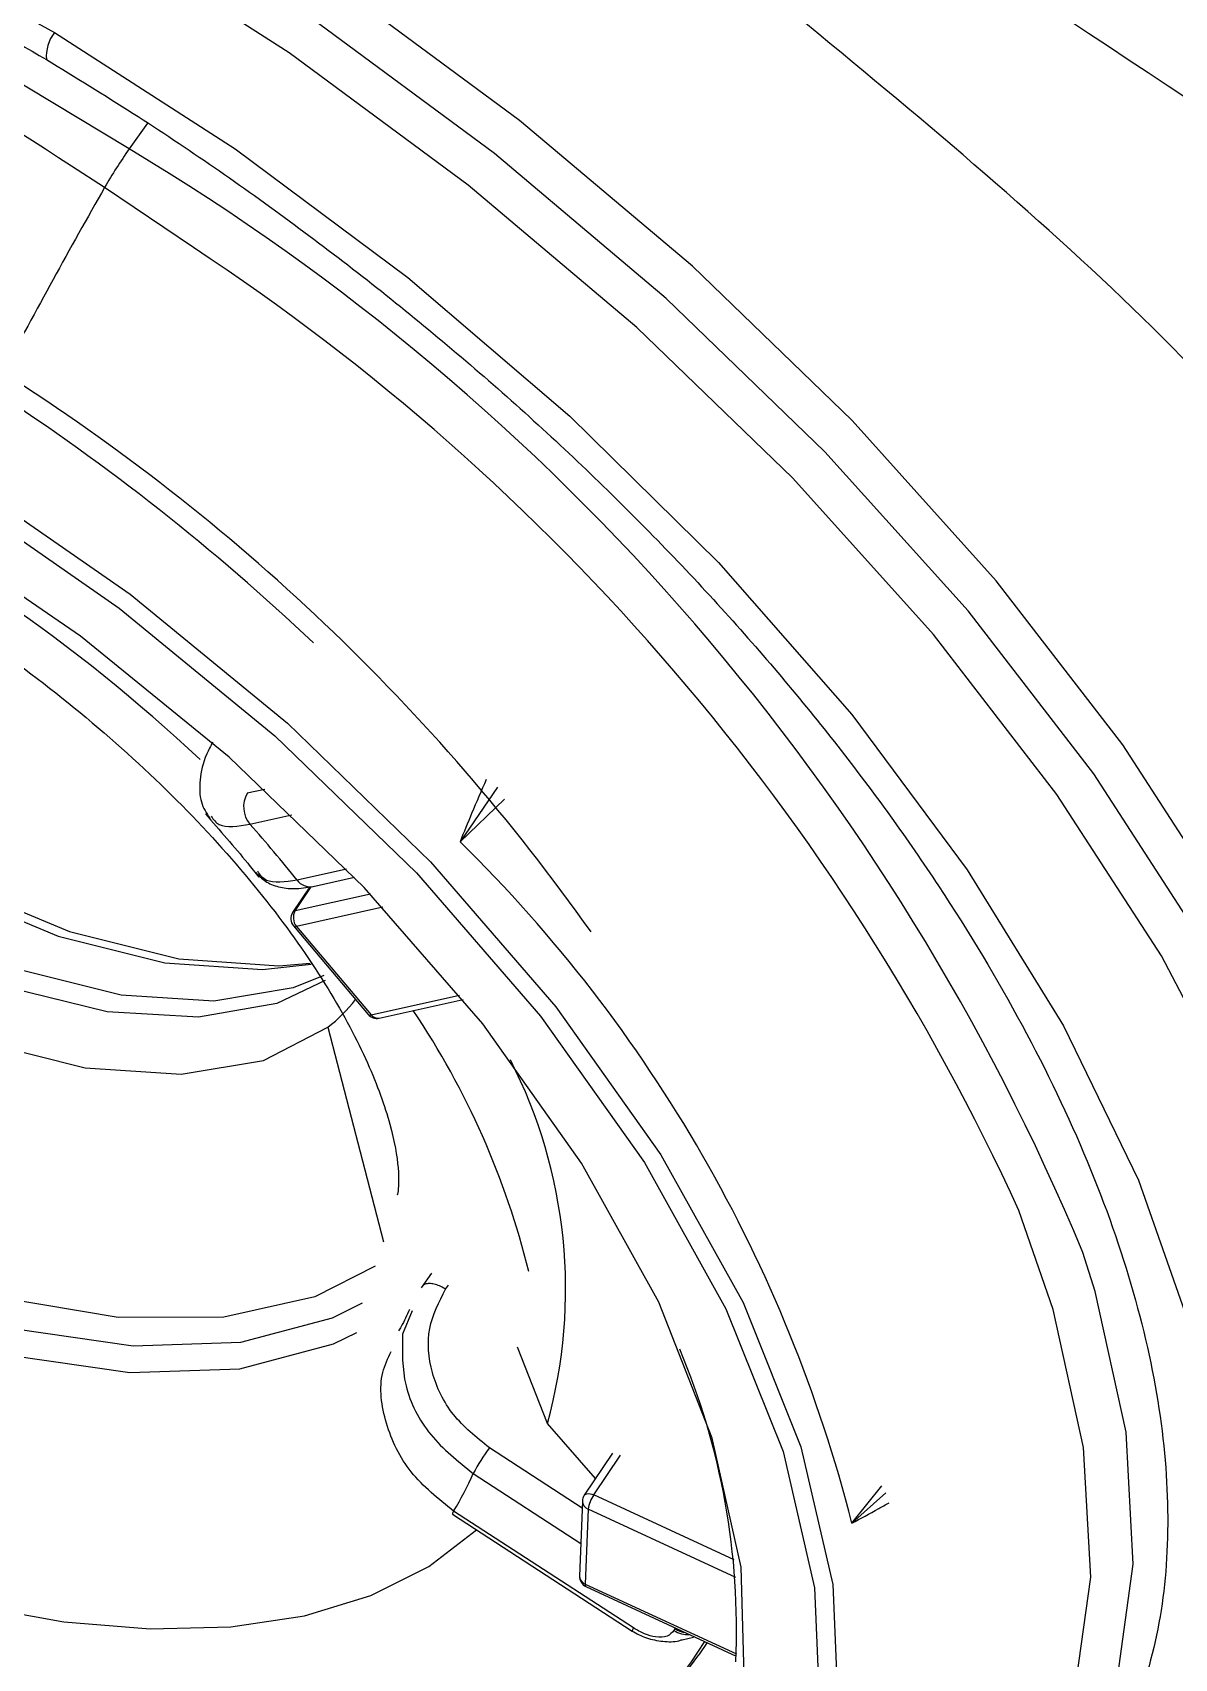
# Model space of a CAD drawing. Extents: x 400 to 501, y 484 to 634.
# Drawn here: x 464.057 to 464.659, y 565.544 to 566.4 of the extents above; entities that cross this region are included whole.
import ezdxf

# ---------------------------------------------------------------- set-up
doc = ezdxf.new("R2010")
doc.units = 0
doc.header["$MEASUREMENT"] = 0
doc.layers.add('DIM', color=3, linetype='Continuous')
doc.layers.add('GEOMETRY', color=3, linetype='Continuous', lineweight=25)

# ---------------------------------------------------------------- blocks, each defined once
blk = doc.blocks.new('2026 GRANDEE')
at = {"layer": 'GEOMETRY', "ltscale": 16}
for p, q in [((13.6926, -30.488), (13.68303, -30.50156)), ((13.67007, -30.5218), (13.65266, -30.51065)), ((13.7169, -30.55349), (13.67007, -30.5218)), ((13.75444, -30.83896), (13.74522, -30.84102)), ((13.87711, -30.8378), (13.85743, -30.86651)), ((13.88076, -30.8441), (13.85743, -30.86651)), ((13.74669, -30.85734), (13.76876, -30.85241)), ((13.79759, -30.88093), (13.77156, -30.88675)), ((13.77991, -30.89013), (13.80177, -30.88524)), ((13.77819, -30.8903), (13.76918, -30.90382)), ((13.7705, -30.90298), (13.77901, -30.89021)), ((13.81025, -30.89413), (13.7705, -30.90298)), ((13.81672, -30.90105), (13.77121, -30.91117)), ((13.76958, -30.91091), (13.80894, -30.9575)), ((13.77121, -30.91117), (13.81057, -30.95776)), ((13.81057, -30.95776), (13.85719, -30.94738)), ((13.81473, -30.95945), (13.859, -30.9496)), ((13.78768, -30.96429), (13.8171, -31.07732)), ((13.83701, -31.10156), (13.84249, -31.09375)), ((13.84981, -31.10225), (13.85133, -31.10008)), ((13.83213, -31.11366), (13.82715, -31.12602)), ((13.90342, -31.173), (13.88764, -31.13283)), ((13.92879, -31.20201), (13.90342, -31.17301)), ((13.92175, -31.21755), (13.87284, -31.18575)), ((13.93774, -31.18864), (13.92289, -31.21083)), ((13.92789, -31.21063), (13.94194, -31.18963)), ((13.86429, -31.19933), (13.92101, -31.2362)), ((13.92189, -31.21388), (13.92032, -31.25336)), ((14.00187, -31.24476), (13.92789, -31.21063)), ((14.0639, -31.22551), (14.07963, -31.20591)), ((14.0639, -31.22551), (14.08184, -31.2096)), ((13.85334, -31.22086), (13.9481, -31.28248)), ((13.94877, -31.28072), (13.85402, -31.21911)), ((13.92491, -31.21819), (13.92334, -31.25767)), ((14.00272, -31.25408), (13.92491, -31.21819)), ((13.92334, -31.25767), (14.00303, -31.29443)), ((13.92375, -31.25896), (14.00295, -31.2955)), ((13.97063, -31.28106), (13.97013, -31.28203)), ((13.97439, -31.2869), (13.98045, -31.28563)), ((13.98771, -31.28846), (13.9832, -31.29487)), ((13.97338, -31.30818), (13.9832, -31.29487))]:
    blk.add_line(p, q, dxfattribs=at)
at = {"layer": 'GEOMETRY', "ltscale": 16, "flags": 128}
for points in [[(12.82297, -30.93186), (12.82165, -30.92992), (12.77104, -30.84776), (12.73149, -30.76651), (12.70364, -30.68745), (12.68793, -30.61184), (12.6846, -30.54086), (12.69371, -30.47563), (12.71512, -30.41718), (12.74847, -30.36643), (12.79326, -30.32419), (12.84877, -30.29112), (12.91413, -30.26774), (12.9883, -30.25442), (13.07012, -30.25137), (13.1583, -30.25863), (13.25144, -30.2761), (13.34808, -30.3035), (13.44669, -30.3404), (13.54572, -30.38621), (13.64361, -30.44021)], [(13.68303, -30.50156), (13.58865, -30.44482), (13.49229, -30.39599), (13.3956, -30.35589), (13.30022, -30.32521), (13.20779, -30.30447), (13.1199, -30.29404), (13.07176, -30.29279)], [(14.35209, -31.37013), (14.36853, -31.30462), (14.37236, -31.23267), (14.36352, -31.15532), (14.34213, -31.07372), (14.30851, -30.98905), (14.26315, -30.90253), (14.20671, -30.81545), (14.14001, -30.72906), (14.06402, -30.64462), (13.97986, -30.56337), (13.88875, -30.48649), (13.79202, -30.4151), (13.69108, -30.35024)], [(14.22928, -31.52017), (14.26671, -31.4891), (14.30722, -31.43955), (14.33586, -31.38181), (14.3522, -31.31673), (14.356, -31.24525), (14.34722, -31.16842), (14.32597, -31.08735), (14.29257, -31.00323), (14.24751, -30.91729), (14.19144, -30.83078), (14.12518, -30.74496), (14.0497, -30.66108), (13.96609, -30.58036), (13.87558, -30.50399), (13.77949, -30.43307), (13.67921, -30.36864)], [(13.89043, -31.59041), (13.89766, -31.59082), (13.98403, -31.59034), (14.06313, -31.57961), (14.13382, -31.5588), (14.19504, -31.52821), (14.24593, -31.48829), (14.28572, -31.43962), (14.31385, -31.3829), (14.3299, -31.31897), (14.33364, -31.24876), (14.32501, -31.17328), (14.30414, -31.09365), (14.27133, -31.01103), (14.22707, -30.92661), (14.17199, -30.84162), (14.1069, -30.75732), (14.03276, -30.67493), (13.95063, -30.59564), (13.86172, -30.52062), (13.76733, -30.45096), (13.66883, -30.38767)], [(13.64361, -30.44021), (13.73881, -30.50155), (13.82982, -30.56926), (13.91521, -30.64228), (13.99362, -30.71945), (14.06383, -30.79956), (14.12472, -30.88134), (14.17534, -30.9635), (14.21489, -31.04475), (14.24273, -31.12381), (14.25844, -31.19942), (14.26177, -31.2704), (14.25266, -31.33563), (14.23126, -31.39408), (14.1979, -31.44483), (14.15312, -31.48707), (14.09761, -31.52014), (14.03225, -31.54352), (13.95808, -31.55684), (13.87626, -31.55989), (13.78808, -31.55263), (13.7274, -31.54229)], [(13.30878, -30.64986), (13.30863, -30.65126), (13.31135, -30.69268), (13.32671, -30.73826), (13.35395, -30.78573), (13.39172, -30.83272), (13.43812, -30.8769), (13.49085, -30.91604), (13.54726, -30.94821), (13.60456, -30.9718), (13.65988, -30.98563), (13.71046, -30.98901), (13.75378, -30.98178), (13.78768, -30.96429)], [(13.78626, -30.9396), (13.76083, -30.95177), (13.7196, -30.95901), (13.67134, -30.95605), (13.61846, -30.94306), (13.56362, -30.92068), (13.50956, -30.89003), (13.459, -30.85265), (13.41447, -30.81041), (13.3782, -30.76544), (13.35202, -30.71999), (13.33724, -30.67633), (13.33417, -30.65191)], [(13.7856, -30.93708), (13.76948, -30.94357), (13.72763, -30.95056), (13.67876, -30.9473), (13.62532, -30.93394), (13.56996, -30.91115), (13.51546, -30.88007), (13.46452, -30.84225), (13.41969, -30.79957), (13.38321, -30.75417), (13.35689, -30.70831), (13.34205, -30.66428), (13.33991, -30.65137)], [(13.35444, -30.65388), (13.36397, -30.67836), (13.39137, -30.7266), (13.42953, -30.7744), (13.47655, -30.81939), (13.53006, -30.85929), (13.58737, -30.8921), (13.64562, -30.91619), (13.70189, -30.93035), (13.75334, -30.93386), (13.77896, -30.93111)], [(13.35666, -30.65432), (13.36325, -30.67032), (13.3913, -30.7197), (13.43037, -30.76864), (13.4785, -30.81469), (13.53328, -30.85553), (13.59196, -30.88913), (13.65159, -30.91379), (13.70919, -30.92828), (13.76186, -30.93188), (13.7784, -30.93054)], [(13.59479, -30.67464), (13.68347, -30.73614), (13.76642, -30.80414), (13.84179, -30.87712), (13.90789, -30.95345), (13.96325, -31.03142), (14.00663, -31.10929), (14.03706, -31.18532), (14.05386, -31.25781), (14.05665, -31.32515)], [(13.59004, -30.68258), (13.67778, -30.74343), (13.75985, -30.8107), (13.83442, -30.88291), (13.89982, -30.95843), (13.95459, -31.03557), (13.99751, -31.11261), (14.02761, -31.18784), (14.04423, -31.25956), (14.047, -31.32618)], [(14.00733, -31.31178), (14.00554, -31.24874), (13.99035, -31.18068), (13.9621, -31.10917), (13.92144, -31.03587), (13.86932, -30.96245), (13.80693, -30.89062), (13.73571, -30.82203), (13.65731, -30.75827), (13.57353, -30.7008)], [(13.81266, -31.09017), (13.78093, -31.10631), (13.73298, -31.11706), (13.67716, -31.11725), (13.61556, -31.10687), (13.55049, -31.0863), (13.48439, -31.05632), (13.41974, -31.01805), (13.35896, -30.97292), (13.30434, -30.92263), (13.25792, -30.86907), (13.22144, -30.81424), (13.21708, -30.80633)], [(13.21202, -30.8263), (13.24882, -30.88032), (13.29766, -30.93577), (13.35497, -30.98763), (13.41855, -31.0339), (13.48596, -31.0728), (13.5546, -31.10285), (13.62184, -31.12288), (13.6851, -31.13212), (13.74194, -31.13023), (13.79017, -31.11726), (13.80607, -31.1094)], [(13.4109, -31.04583), (13.47978, -31.08559), (13.54993, -31.11629), (13.61865, -31.13676), (13.68329, -31.1462), (13.74137, -31.14427), (13.79067, -31.13102), (13.80308, -31.1251)], [(13.95509, -31.51231), (13.9634, -31.51054), (14.02793, -31.49009), (14.08281, -31.45988), (14.12709, -31.42042), (14.16001, -31.37239), (14.18102, -31.31661), (14.18975, -31.25404), (14.18605, -31.18574), (14.16999, -31.11288), (14.15188, -31.06072)], [(13.92481, -31.5174), (13.98172, -31.50835), (14.04743, -31.48752), (14.10331, -31.45676), (14.1484, -31.41658), (14.18192, -31.36768), (14.20331, -31.31088), (14.2122, -31.24716), (14.20844, -31.17761), (14.19208, -31.10343), (14.1856, -31.08293)], [(13.92289, -31.21083), (13.92302, -31.21065), (13.92352, -31.21026), (13.92418, -31.21002), (13.92498, -31.20994), (13.92589, -31.21001), (13.92687, -31.21025), (13.92789, -31.21063)], [(13.60084, -31.26885), (13.64862, -31.27742), (13.69404, -31.2812), (13.73651, -31.28014), (13.77547, -31.27425), (13.81042, -31.26361), (13.84088, -31.24836), (13.86603, -31.22911)], [(13.94877, -31.28072), (13.94832, -31.28165), (13.94809, -31.28225), (13.94811, -31.28248), (13.94818, -31.28247)]]:
    blk.add_lwpolyline(points, dxfattribs=at)
at = {"layer": 'GEOMETRY', "ltscale": 256}
for centre, radius, start, end in [((12.97906, -31.5299), 1.22172, 56.54032, 81.05487), ((13.66081, -30.45304), 0.02146, 143.2719, 183.83209), ((13.90598, -30.65857), 0.27269, 144.84587, 149.89845), ((13.05517, -31.55222), 1.22396, 22.54537, 59.13797), ((16.87809, -32.34769), 3.69124, 150.35305, 152.08192), ((13.05179, -31.56399), 1.20975, 24.5831, 56.64692), ((13.02638, -31.55069), 1.10246, 35.27282, 57.64121), ((12.97307, -31.61323), 1.17313, 46.53291, 57.03314), ((13.11105, -31.47399), 0.89154, 46.88805, 64.13138), ((13.75754, -30.84814), 0.01423, 150.02607, 220.31036), ((13.19439, -31.34969), 0.73989, 38.73269, 41.71541), ((13.3175, -31.41591), 0.7703, 14.31031, 45.49795), ((13.77845, -30.88172), 0.00853, 216.09892, 279.8024), ((13.77409, -30.9071), 0.00591, 146.3018, 220.19338), ((13.77087, -30.90501), 0.00207, 100.41161, 144.87408), ((13.77663, -30.90657), 0.00711, 149.59718, 220.30965), ((13.7706, -30.90977), 0.00153, 228.20071, 293.50603), ((13.73424, -30.8957), 0.08695, 307.92283, 321.58752), ((13.4729, -31.19693), 0.43339, 13.87759, 33.86369), ((13.81345, -30.95369), 0.00591, 220.19338, 282.54513), ((13.80996, -30.95636), 0.00153, 228.20071, 293.50603), ((13.81403, -30.95521), 0.0043, 216.37835, 279.42902), ((13.64821, -31.10222), 0.26483, 344.49483, 27.12858), ((13.6243, -31.28146), 0.37881, 357.4186, 22.93895), ((13.99134, -31.26982), 0.14529, 144.64491, 150.97325), ((13.73198, -31.14315), 0.14374, 328.09916, 336.99438), ((13.92779, -31.21411), 0.00591, 146.20886, 177.72482), ((13.9266, -31.2138), 0.0047, 181.01099, 249.01973), ((13.94169, -31.22043), 0.01693, 144.6408, 172.39665), ((13.8568, -31.22118), 0.00347, 143.32336, 174.70508), ((13.86079, -30.42549), 1.13074, 226.92515, 262.56192), ((13.81076, -30.50508), 0.91007, 234.98757, 266.09978), ((13.92623, -31.2536), 0.00591, 177.72482, 245.2372), ((13.92503, -31.25328), 0.0047, 181.01099, 249.01973), ((13.92446, -31.25803), 0.00117, 162.459, 232.75907), ((13.97752, -31.27084), 0.01341, 236.53911, 274.16776), ((13.97818, -31.26948), 0.01382, 236.88712, 261.81269), ((13.79253, -31.16723), 0.22833, 275.02251, 328.10908)]:
    blk.add_arc(centre, radius, start, end, dxfattribs=at)
at = {"layer": 'GEOMETRY', "ltscale": 16}
for points, knots in [([(13.0042, -27.3106), (13.2143, -27.41475), (13.63397, -27.62278), (14.243, -27.96672), (14.8378, -28.32385), (15.42488, -28.69465), (16.05717, -29.11822), (16.72692, -29.60799), (17.42003, -30.16946), (18.08887, -30.75831), (18.5135, -31.17271), (18.72568, -31.37978)], [0, 0, 0, 0, 0.099826, 0.199393, 0.297583, 0.395009, 0.494703, 0.621199, 0.747709, 0.873931, 1, 1, 1, 1]), ([(12.0604, -29.18262), (12.2871, -29.30008), (12.74502, -29.53735), (13.41856, -29.94377), (14.09286, -30.37392), (14.7612, -30.82228), (15.29727, -31.21816), (15.60848, -31.4659), (15.71162, -31.54988)], [0, 0, 0, 0, 0.1206767, 0.2437611, 0.3714219, 0.4976422, 0.6220962, 0.6846118, 0.6846118, 0.6846118, 0.6846118]), ([(12.80707, -30.37432), (12.81613, -30.364), (12.83655, -30.34074), (12.88019, -30.31326), (12.93514, -30.29097), (12.99833, -30.27732), (13.06844, -30.27214), (13.14472, -30.2756), (13.22613, -30.28769), (13.31154, -30.30836), (13.3997, -30.33735), (13.48925, -30.37444), (13.56962, -30.41402), (13.61921, -30.44277), (13.63939, -30.45447)], [0, 0, 0, 0, 0.072585, 0.163656, 0.252503, 0.339507, 0.425556, 0.51127, 0.596941, 0.682698, 0.768599, 0.854648, 0.940819, 1, 1, 1, 1]), ([(14.37367, -30.76185), (14.32357, -30.70367), (14.22337, -30.5873), (14.09757, -30.48329), (14.03466, -30.43128)], [0, 0, 0, 0, 0.499988, 1, 1, 1, 1]), ([(13.63939, -30.45447), (13.65466, -30.4638), (13.6991, -30.49096), (13.77061, -30.54054), (13.85156, -30.60422), (13.92713, -30.67211), (13.99623, -30.74306), (14.05783, -30.816), (14.11104, -30.88979), (14.15513, -30.96324), (14.18954, -31.03518), (14.21388, -31.10444), (14.22801, -31.16994), (14.23193, -31.23064), (14.22612, -31.28604), (14.20974, -31.33507), (14.19295, -31.36814), (14.17839, -31.38276), (14.17585, -31.38531)], [0, 0, 0, 0, 0.035556, 0.103451, 0.171376, 0.239274, 0.307113, 0.374863, 0.442493, 0.509977, 0.5773, 0.644476, 0.711587, 0.778761, 0.846343, 0.914925, 0.985181, 1, 1, 1, 1]), ([(14.99635, -33.26547), (14.83481, -33.11793), (14.48977, -32.81206), (14.01008, -32.41399), (13.55938, -32.06246), (13.15684, -31.76496), (12.73635, -31.47184), (12.29309, -31.1829), (11.82305, -30.89675), (11.49568, -30.71897), (11.32812, -30.62798)], [0.6207093, 0.6207093, 0.6207093, 0.6207093, 0.6750251, 0.7352437, 0.775831, 0.8176472, 0.860474, 0.904507, 0.9511212, 1, 1, 1, 1]), ([(13.48307, -30.69197), (13.4919, -30.69562), (13.51934, -30.70696), (13.56647, -30.73335), (13.62181, -30.76979), (13.67374, -30.81127), (13.72003, -30.85554), (13.75891, -30.90063), (13.78908, -30.94418), (13.8099, -30.98365), (13.82158, -31.01661), (13.82557, -31.04003), (13.82472, -31.05152), (13.82438, -31.05245), (13.82428, -31.05275)], [0, 0, 0, 0, 0.044537, 0.138286, 0.232969, 0.327979, 0.422584, 0.51612, 0.608014, 0.697811, 0.785421, 0.871637, 0.95863, 1, 1, 1, 1]), ([(13.72706, -30.81404), (13.72593, -30.81614), (13.72213, -30.82317), (13.71991, -30.83426), (13.72021, -30.84618), (13.72379, -30.85151), (13.72558, -30.85418)], [0, 0, 0, 0, 0.123482, 0.414655, 0.706889, 1, 1, 1, 1]), ([(13.87121, -30.83371), (13.86861, -30.83968), (13.86388, -30.85053), (13.85943, -30.86155), (13.85743, -30.86651)], [0, 0, 0, 0, 0.549683, 1, 1, 1, 1]), ([(13.72316, -30.85187), (13.73078, -30.86052), (13.74054, -30.87161), (13.74943, -30.88278), (13.75139, -30.88525)], [0, 0, 0, 0, 0.779713, 1, 1, 1, 1]), ([(13.72629, -30.8531), (13.72744, -30.85483), (13.73074, -30.85977), (13.74041, -30.8583), (13.74669, -30.85734)], [0, 0, 0, 0, 0.350167, 1, 1, 1, 1]), ([(13.74978, -30.88278), (13.75134, -30.88442), (13.75446, -30.8877), (13.76153, -30.89052), (13.76996, -30.89163), (13.77643, -30.89064), (13.77967, -30.89014)], [0, 0, 0, 0, 0.250737, 0.501182, 0.750782, 1, 1, 1, 1]), ([(13.77156, -30.88675), (13.76529, -30.88765), (13.75532, -30.88909), (13.75198, -30.88397), (13.75074, -30.88207)], [0, 0, 0, 0, 0.62898, 1, 1, 1, 1]), ([(13.84449, -31.09977), (13.84357, -31.09956), (13.84171, -31.09914), (13.83945, -31.09938), (13.83779, -31.10017), (13.83726, -31.10111), (13.83701, -31.10156)], [0, 0, 0, 0, 0.259415, 0.518936, 0.76845, 1, 1, 1, 1]), ([(13.87284, -31.18575), (13.866, -31.18027), (13.8523, -31.16931), (13.8414, -31.14638), (13.83937, -31.12239), (13.84633, -31.10896), (13.84981, -31.10225)], [0, 0, 0, 0, 0.249775, 0.500139, 0.75045, 1, 1, 1, 1]), ([(13.84981, -31.10225), (13.84896, -31.10174), (13.84719, -31.10067), (13.84542, -31.10008), (13.84449, -31.09977)], [0, 0, 0, 0, 0.481432, 1, 1, 1, 1]), ([(13.83082, -31.11287), (13.82942, -31.11599), (13.82763, -31.12001), (13.82541, -31.1235), (13.82491, -31.12427)], [0, 0, 0, 0, 0.779426, 1, 1, 1, 1]), ([(13.82715, -31.12602), (13.82694, -31.13505), (13.82652, -31.15312), (13.84026, -31.18008), (13.85628, -31.19291), (13.86429, -31.19933)], [0, 0, 0, 0, 0.333307, 0.666637, 1, 1, 1, 1]), ([(13.85402, -31.21911), (13.84593, -31.21266), (13.82977, -31.19977), (13.81718, -31.17314), (13.81402, -31.14999), (13.8194, -31.13868), (13.82111, -31.13509)], [0, 0, 0, 0, 0.288641, 0.577253, 0.865845, 1, 1, 1, 1]), ([(14.0639, -31.22551), (14.06861, -31.22301), (14.07515, -31.21954), (14.08169, -31.21579), (14.08353, -31.21474)], [0, 0, 0, 0, 0.719389, 1, 1, 1, 1]), ([(10.99802, -31.27923), (11.2061, -31.37871), (11.62671, -31.57978), (12.23979, -31.9317), (12.84618, -32.32003), (13.44196, -32.74533), (14.02527, -33.20325), (14.54303, -33.64755), (14.86244, -33.94245), (14.99635, -34.0699)], [0, 0, 0, 0, 0.0594722, 0.1202172, 0.1821376, 0.2450839, 0.3088661, 0.3732651, 0.4209189, 0.4209189, 0.4209189, 0.4209189]), ([(13.94796, -31.28233), (13.95048, -31.28366), (13.9556, -31.28636), (13.96437, -31.28797), (13.97095, -31.28816), (13.97385, -31.2871), (13.97439, -31.2869)], [0, 0, 0, 0, 0.30007, 0.6095694, 0.9278738, 1, 1, 1, 1]), ([(13.97013, -31.28203), (13.9691, -31.2832), (13.96704, -31.28556), (13.96103, -31.28579), (13.95464, -31.2841), (13.95073, -31.28185), (13.94877, -31.28072)], [0, 0, 0, 0, 0.279658, 0.559227, 0.779582, 1, 1, 1, 1])]:
    blk.add_open_spline(points, degree=3, knots=knots, dxfattribs=at)

msp = doc.modelspace()

# ---------------------------------------------------------------- block references
at = {"layer": 'DIM'}
msp.add_blockref('2026 GRANDEE', (450.42478, 596.84033), dxfattribs=at)

doc.saveas('drawing.dxf')
